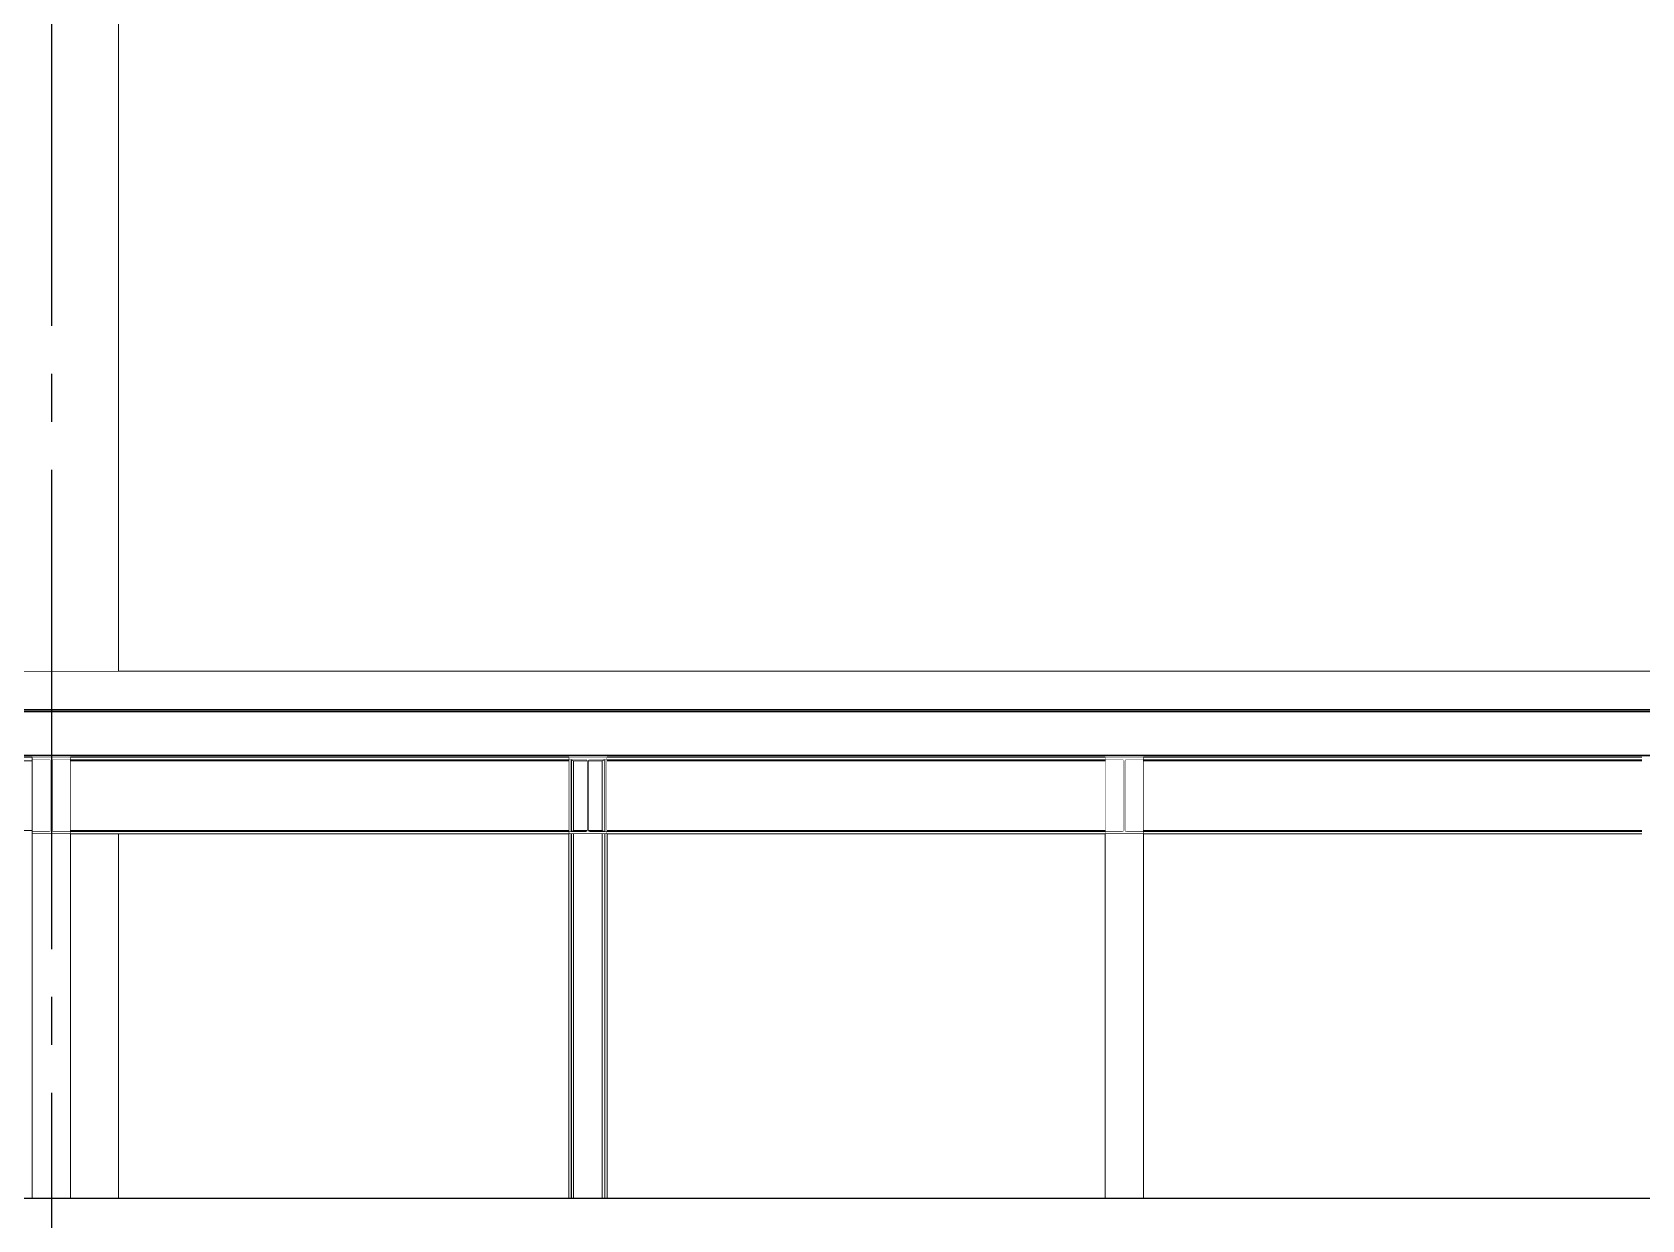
# Model space of a CAD drawing. Extents: x -3080 to 28500, y -1326 to 31609.
# Drawn here: x 17630 to 18470, y 27365 to 27984 of the extents above; entities that cross this region are included whole.
import ezdxf
from ezdxf.xclip import XClip

# ---------------------------------------------------------------- set-up
doc = ezdxf.new("R2010")
doc.units = 0
doc.header["$LTSCALE"] = 100
doc.header["$XCLIPFRAME"] = 2
doc.linetypes.add('188K-SM-07-F10-MECH-CR PIPE-Y2257103$0$X-S-FAB_SL ALL$0$COL-CEN-LIN', pattern=[3.25, 2.5, -0.25, 0.25, -0.25])
doc.linetypes.add('188K-SM-07-F10-MECH-CR PIPE-Y2257103$0$X-S-FAB_SL ALL$0$Wipeout_Contour', pattern=[1, 0, -1])
for name, color, linetype in [('0-xref', 8, 'Continuous'), ('188K-SM-07-F10-MECH-CR PIPE-Y2257103$0$X-S-FAB_SL ALL$0$ASP_1', 1, 'Continuous'), ('188K-SM-07-F10-MECH-CR PIPE-Y2257103$0$X-S-FAB_SL ALL$0$CCL', 15, '188K-SM-07-F10-MECH-CR PIPE-Y2257103$0$X-S-FAB_SL ALL$0$COL-CEN-LIN'), ('188K-SM-07-F10-MECH-CR PIPE-Y2257103$0$X-S-FAB_SL ALL$0$Hattch', 7, 'Continuous'), ('188K-SM-07-F10-MECH-CR PIPE-Y2257103$0$X-S-FAB_SL ALL$0$S-BEAM', 7, 'Continuous'), ('188K-SM-07-F10-MECH-CR PIPE-Y2257103$0$X-S-FAB_SL ALL$0$S-COL', 7, 'Continuous'), ('188K-SM-07-F10-MECH-CR PIPE-Y2257103$0$X-S-FAB_SL ALL$0$S-SLAB', 7, 'Continuous')]:
    doc.layers.add(name, color=color, linetype=linetype)

# ---------------------------------------------------------------- blocks, each defined once
blk = doc.blocks.new('188K-SM-07-F10-MECH-CR PIPE-Y2257103$0$X-S-FAB_SL ALL$0$剖面元素_222_3', base_point=(23061.26, -8263.06))
at = {"color": 254, "linetype": '188K-SM-07-F10-MECH-CR PIPE-Y2257103$0$X-S-FAB_SL ALL$0$Wipeout_Contour', "lineweight": 0, "ltscale": 329608.91504}
blk.add_wipeout([(40683.76, -6204.02), (40666.26, -6204.02), (40666.26, -6943.06), (40736.26, -6943.06), (40736.26, -6204.02), (40718.76, -6204.02), (40718.76, -6212.28), (40683.76, -6212.28)], dxfattribs=at).dxf.layer = '188K-SM-07-F10-MECH-CR PIPE-Y2257103$0$X-S-FAB_SL ALL$0$Hattch'
at = {"color": 254, "linetype": '188K-SM-07-F10-MECH-CR PIPE-Y2257103$0$X-S-FAB_SL ALL$0$Wipeout_Contour', "lineweight": 0, "ltscale": 165170.38748}
blk.add_wipeout([(40736.26, -6963.06), (40666.26, -6963.06), (40666.26, -6963.26), (40736.26, -6963.26)], dxfattribs=at).dxf.layer = '188K-SM-07-F10-MECH-CR PIPE-Y2257103$0$X-S-FAB_SL ALL$0$Hattch'
at = {"color": 254, "linetype": '188K-SM-07-F10-MECH-CR PIPE-Y2257103$0$X-S-FAB_SL ALL$0$Wipeout_Contour', "lineweight": 0, "ltscale": 165368.521659}
blk.add_wipeout([(40711.26, -7028.06), (40711.26, -7218.06), (40736.26, -7218.06), (40736.26, -7028.06)], dxfattribs=at).dxf.layer = '188K-SM-07-F10-MECH-CR PIPE-Y2257103$0$X-S-FAB_SL ALL$0$Hattch'
at = {"layer": '188K-SM-07-F10-MECH-CR PIPE-Y2257103$0$X-S-FAB_SL ALL$0$S-COL', "color": 8, "lineweight": 0}
for p, q in [((40736.26, -6943.06), (40736.26, -6204.02)), ((40736.26, -6963.26), (40736.26, -6963.06)), ((40736.26, -7218.06), (40736.26, -7028.06))]:
    blk.add_line(p, q, dxfattribs=at)
blk = doc.blocks.new('188K-SM-07-F10-MECH-CR PIPE-Y2257103$0$X-S-FAB_SL ALL$0$剖面元素_1319_3', base_point=(23061.26, -8263.06))
at = {"layer": '188K-SM-07-F10-MECH-CR PIPE-Y2257103$0$X-S-FAB_SL ALL$0$S-BEAM', "color": 2, "lineweight": 0}
for p, q in [((40691.26, -6988.06), (40691.26, -6989.36)), ((40711.26, -6988.06), (40691.26, -6988.06)), ((40711.26, -6988.06), (40711.26, -6989.36)), ((40691.26, -7026.76), (40691.26, -7028.06)), ((40711.26, -7028.06), (40691.26, -7028.06)), ((40711.26, -7026.76), (40711.26, -7028.06))]:
    blk.add_line(p, q, dxfattribs=at)
at = {"layer": '188K-SM-07-F10-MECH-CR PIPE-Y2257103$0$X-S-FAB_SL ALL$0$S-BEAM', "color": 2, "lineweight": 0, "flags": 128}
for points in [[(40700.69, -6989.54), (40700.26, -6989.36), (40691.26, -6989.36)], [(40700.69, -6989.54), (40700.86, -6989.96), (40700.86, -7026.16), (40700.69, -7026.59)], [(40701.84, -6989.54), (40701.66, -6989.96), (40701.66, -7026.16), (40701.84, -7026.59)], [(40711.26, -6989.36), (40702.26, -6989.36), (40701.84, -6989.54)], [(40700.69, -7026.59), (40700.26, -7026.76), (40691.26, -7026.76)], [(40701.84, -7026.59), (40702.26, -7026.76), (40711.26, -7026.76)]]:
    blk.add_lwpolyline(points, dxfattribs=at)
blk = doc.blocks.new('188K-SM-07-F10-MECH-CR PIPE-Y2257103$0$X-S-FAB_SL ALL$0$剖面元素_1321_3', base_point=(23061.26, -8263.06))
at = {"layer": '188K-SM-07-F10-MECH-CR PIPE-Y2257103$0$X-S-FAB_SL ALL$0$S-BEAM', "color": 2, "lineweight": 0}
for p, q in [((40971.26, -6988.06), (40971.26, -6989.36)), ((40991.26, -6988.06), (40971.26, -6988.06)), ((40991.26, -6988.06), (40991.26, -6989.36)), ((40971.26, -7026.76), (40971.26, -7028.06)), ((40991.26, -7028.06), (40971.26, -7028.06)), ((40991.26, -7026.76), (40991.26, -7028.06))]:
    blk.add_line(p, q, dxfattribs=at)
at = {"layer": '188K-SM-07-F10-MECH-CR PIPE-Y2257103$0$X-S-FAB_SL ALL$0$S-BEAM', "color": 2, "lineweight": 0, "flags": 128}
for points in [[(40980.69, -6989.54), (40980.26, -6989.36), (40971.26, -6989.36)], [(40980.69, -6989.54), (40980.86, -6989.96), (40980.86, -7026.16), (40980.69, -7026.59)], [(40981.84, -6989.54), (40981.66, -6989.96), (40981.66, -7026.16), (40981.84, -7026.59)], [(40991.26, -6989.36), (40982.26, -6989.36), (40981.84, -6989.54)], [(40980.69, -7026.59), (40980.26, -7026.76), (40971.26, -7026.76)], [(40981.84, -7026.59), (40982.26, -7026.76), (40991.26, -7026.76)]]:
    blk.add_lwpolyline(points, dxfattribs=at)
blk = doc.blocks.new('188K-SM-07-F10-MECH-CR PIPE-Y2257103$0$X-S-FAB_SL ALL$0$剖面元素_1322_3', base_point=(23061.26, -8263.06))
at = {"layer": '188K-SM-07-F10-MECH-CR PIPE-Y2257103$0$X-S-FAB_SL ALL$0$S-BEAM', "color": 2, "lineweight": 0}
for p, q in [((41251.26, -6988.06), (41251.26, -6989.36)), ((41271.26, -6988.06), (41251.26, -6988.06)), ((41271.26, -6988.06), (41271.26, -6989.36)), ((41251.26, -7026.76), (41251.26, -7028.06)), ((41271.26, -7028.06), (41251.26, -7028.06)), ((41271.26, -7026.76), (41271.26, -7028.06))]:
    blk.add_line(p, q, dxfattribs=at)
at = {"layer": '188K-SM-07-F10-MECH-CR PIPE-Y2257103$0$X-S-FAB_SL ALL$0$S-BEAM', "color": 2, "lineweight": 0, "flags": 128}
for points in [[(41260.69, -6989.54), (41260.26, -6989.36), (41251.26, -6989.36)], [(41260.69, -6989.54), (41260.86, -6989.96), (41260.86, -7026.16), (41260.69, -7026.59)], [(41261.84, -6989.54), (41261.66, -6989.96), (41261.66, -7026.16), (41261.84, -7026.59)], [(41271.26, -6989.36), (41262.26, -6989.36), (41261.84, -6989.54)], [(41260.69, -7026.59), (41260.26, -7026.76), (41251.26, -7026.76)], [(41261.84, -7026.59), (41262.26, -7026.76), (41271.26, -7026.76)]]:
    blk.add_lwpolyline(points, dxfattribs=at)
blk = doc.blocks.new('188K-SM-07-F10-MECH-CR PIPE-Y2257103$0$X-S-FAB_SL ALL$0$剖面元素_2101_3', base_point=(23061.26, -8263.06))
at = {"color": 254, "linetype": '188K-SM-07-F10-MECH-CR PIPE-Y2257103$0$X-S-FAB_SL ALL$0$Wipeout_Contour', "lineweight": 0, "ltscale": 166267.587516}
blk.add_wipeout([(40971.26, -6989.36), (40971.26, -7026.76), (40972.46, -7026.76), (40972.46, -6989.36)], dxfattribs=at).dxf.layer = '188K-SM-07-F10-MECH-CR PIPE-Y2257103$0$X-S-FAB_SL ALL$0$Hattch'
at = {"color": 254, "linetype": '188K-SM-07-F10-MECH-CR PIPE-Y2257103$0$X-S-FAB_SL ALL$0$Wipeout_Contour', "lineweight": 0, "ltscale": 166341.711506}
blk.add_wipeout([(40990.06, -7026.76), (40991.26, -7026.76), (40991.26, -6989.36), (40990.06, -6989.36)], dxfattribs=at).dxf.layer = '188K-SM-07-F10-MECH-CR PIPE-Y2257103$0$X-S-FAB_SL ALL$0$Hattch'
at = {"color": 254, "linetype": '188K-SM-07-F10-MECH-CR PIPE-Y2257103$0$X-S-FAB_SL ALL$0$Wipeout_Contour', "lineweight": 0, "ltscale": 166346.165773}
blk.add_wipeout([(40971.26, -7028.06), (40971.26, -7218.06), (40972.46, -7218.06), (40972.46, -7028.06)], dxfattribs=at).dxf.layer = '188K-SM-07-F10-MECH-CR PIPE-Y2257103$0$X-S-FAB_SL ALL$0$Hattch'
at = {"color": 254, "linetype": '188K-SM-07-F10-MECH-CR PIPE-Y2257103$0$X-S-FAB_SL ALL$0$Wipeout_Contour', "lineweight": 0, "ltscale": 166420.254775}
blk.add_wipeout([(40991.26, -7028.06), (40990.06, -7028.06), (40990.06, -7218.06), (40991.26, -7218.06)], dxfattribs=at).dxf.layer = '188K-SM-07-F10-MECH-CR PIPE-Y2257103$0$X-S-FAB_SL ALL$0$Hattch'
at = {"color": 254, "linetype": '188K-SM-07-F10-MECH-CR PIPE-Y2257103$0$X-S-FAB_SL ALL$0$Wipeout_Contour', "lineweight": 0, "ltscale": 166289.074491}
blk.add_wipeout([(40973.76, -6989.96), (40973.76, -7026.16), (40980.86, -7026.16), (40980.86, -6989.96)], dxfattribs=at).dxf.layer = '188K-SM-07-F10-MECH-CR PIPE-Y2257103$0$X-S-FAB_SL ALL$0$Hattch'
at = {"color": 254, "linetype": '188K-SM-07-F10-MECH-CR PIPE-Y2257103$0$X-S-FAB_SL ALL$0$Wipeout_Contour', "lineweight": 0, "ltscale": 166339.002477}
blk.add_wipeout([(40989.89, -7026.76), (40990.06, -7026.76), (40990.06, -6989.36), (40989.89, -6989.36)], dxfattribs=at).dxf.layer = '188K-SM-07-F10-MECH-CR PIPE-Y2257103$0$X-S-FAB_SL ALL$0$Hattch'
at = {"color": 254, "linetype": '188K-SM-07-F10-MECH-CR PIPE-Y2257103$0$X-S-FAB_SL ALL$0$Wipeout_Contour', "lineweight": 0, "ltscale": 166417.547024}
blk.add_wipeout([(40990.06, -7028.06), (40989.89, -7028.06), (40989.89, -7218.06), (40990.06, -7218.06)], dxfattribs=at).dxf.layer = '188K-SM-07-F10-MECH-CR PIPE-Y2257103$0$X-S-FAB_SL ALL$0$Hattch'
at = {"color": 254, "linetype": '188K-SM-07-F10-MECH-CR PIPE-Y2257103$0$X-S-FAB_SL ALL$0$Wipeout_Contour', "lineweight": 0, "ltscale": 332675.54773}
blk.add_wipeout([(40989.41, -7026.58), (40989.42, -7026.59), (40989.84, -7026.76), (40989.89, -7026.76), (40989.89, -6989.36), (40989.84, -6989.36), (40989.42, -6989.54), (40989.41, -6989.54)], dxfattribs=at).dxf.layer = '188K-SM-07-F10-MECH-CR PIPE-Y2257103$0$X-S-FAB_SL ALL$0$Hattch'
at = {"color": 254, "linetype": '188K-SM-07-F10-MECH-CR PIPE-Y2257103$0$X-S-FAB_SL ALL$0$Wipeout_Contour', "lineweight": 0, "ltscale": 166416.266219}
blk.add_wipeout([(40989.41, -7218.06), (40989.89, -7218.06), (40989.89, -7028.06), (40989.41, -7028.06)], dxfattribs=at).dxf.layer = '188K-SM-07-F10-MECH-CR PIPE-Y2257103$0$X-S-FAB_SL ALL$0$Hattch'
at = {"color": 254, "linetype": '188K-SM-07-F10-MECH-CR PIPE-Y2257103$0$X-S-FAB_SL ALL$0$Wipeout_Contour', "lineweight": 0, "ltscale": 166335.500936}
blk.add_wipeout([(40989.41, -6989.54), (40988.76, -6989.96), (40988.76, -7026.16), (40989.41, -7026.58)], dxfattribs=at).dxf.layer = '188K-SM-07-F10-MECH-CR PIPE-Y2257103$0$X-S-FAB_SL ALL$0$Hattch'
at = {"color": 254, "linetype": '188K-SM-07-F10-MECH-CR PIPE-Y2257103$0$X-S-FAB_SL ALL$0$Wipeout_Contour', "lineweight": 0, "ltscale": 166414.04781}
blk.add_wipeout([(40989.41, -7028.06), (40988.76, -7028.06), (40988.76, -7218.06), (40989.41, -7218.06)], dxfattribs=at).dxf.layer = '188K-SM-07-F10-MECH-CR PIPE-Y2257103$0$X-S-FAB_SL ALL$0$Hattch'
at = {"color": 254, "linetype": '188K-SM-07-F10-MECH-CR PIPE-Y2257103$0$X-S-FAB_SL ALL$0$Wipeout_Contour', "lineweight": 0, "ltscale": 166383.210278}
blk.add_wipeout([(40988.76, -7028.06), (40973.76, -7028.06), (40973.76, -7218.06), (40988.76, -7218.06)], dxfattribs=at).dxf.layer = '188K-SM-07-F10-MECH-CR PIPE-Y2257103$0$X-S-FAB_SL ALL$0$Hattch'
at = {"color": 254, "linetype": '188K-SM-07-F10-MECH-CR PIPE-Y2257103$0$X-S-FAB_SL ALL$0$Wipeout_Contour', "lineweight": 0, "ltscale": 166273.796652}
blk.add_wipeout([(40973.11, -6989.54), (40973.11, -7026.58), (40973.76, -7026.16), (40973.76, -6989.96)], dxfattribs=at).dxf.layer = '188K-SM-07-F10-MECH-CR PIPE-Y2257103$0$X-S-FAB_SL ALL$0$Hattch'
at = {"color": 254, "linetype": '188K-SM-07-F10-MECH-CR PIPE-Y2257103$0$X-S-FAB_SL ALL$0$Wipeout_Contour', "lineweight": 0, "ltscale": 166320.222334}
blk.add_wipeout([(40988.76, -6989.96), (40981.66, -6989.96), (40981.66, -7026.16), (40988.76, -7026.16)], dxfattribs=at).dxf.layer = '188K-SM-07-F10-MECH-CR PIPE-Y2257103$0$X-S-FAB_SL ALL$0$Hattch'
at = {"layer": '188K-SM-07-F10-MECH-CR PIPE-Y2257103$0$X-S-FAB_SL ALL$0$S-COL', "color": 8, "lineweight": 0}
for p, q in [((40988.76, -7026.16), (40988.76, -6989.96)), ((40990.06, -7026.76), (40990.06, -6989.36)), ((40991.26, -7026.76), (40991.26, -6989.36)), ((40988.76, -7218.06), (40988.76, -7028.06)), ((40990.06, -7218.06), (40990.06, -7028.06)), ((40991.26, -7218.06), (40991.26, -7028.06))]:
    blk.add_line(p, q, dxfattribs=at)
at = {"color": 254, "linetype": '188K-SM-07-F10-MECH-CR PIPE-Y2257103$0$X-S-FAB_SL ALL$0$Wipeout_Contour', "lineweight": 0, "ltscale": 166352.372653}
blk.add_wipeout([(40973.76, -7028.06), (40973.11, -7028.06), (40973.11, -7218.06), (40973.76, -7218.06)], dxfattribs=at).dxf.layer = '188K-SM-07-F10-MECH-CR PIPE-Y2257103$0$X-S-FAB_SL ALL$0$Hattch'
at = {"color": 254, "linetype": '188K-SM-07-F10-MECH-CR PIPE-Y2257103$0$X-S-FAB_SL ALL$0$Wipeout_Contour', "lineweight": 0, "ltscale": 332543.051013}
blk.add_wipeout([(40972.69, -6989.36), (40972.64, -6989.36), (40972.64, -7026.76), (40972.69, -7026.76), (40973.11, -7026.59), (40973.11, -7026.58), (40973.11, -6989.54), (40973.11, -6989.54)], dxfattribs=at).dxf.layer = '188K-SM-07-F10-MECH-CR PIPE-Y2257103$0$X-S-FAB_SL ALL$0$Hattch'
at = {"color": 254, "linetype": '188K-SM-07-F10-MECH-CR PIPE-Y2257103$0$X-S-FAB_SL ALL$0$Wipeout_Contour', "lineweight": 0, "ltscale": 166350.154267}
blk.add_wipeout([(40972.64, -7218.06), (40973.11, -7218.06), (40973.11, -7028.06), (40972.64, -7028.06)], dxfattribs=at).dxf.layer = '188K-SM-07-F10-MECH-CR PIPE-Y2257103$0$X-S-FAB_SL ALL$0$Hattch'
at = {"color": 254, "linetype": '188K-SM-07-F10-MECH-CR PIPE-Y2257103$0$X-S-FAB_SL ALL$0$Wipeout_Contour', "lineweight": 0, "ltscale": 166270.296507}
blk.add_wipeout([(40972.64, -6989.36), (40972.46, -6989.36), (40972.46, -7026.76), (40972.64, -7026.76)], dxfattribs=at).dxf.layer = '188K-SM-07-F10-MECH-CR PIPE-Y2257103$0$X-S-FAB_SL ALL$0$Hattch'
at = {"color": 254, "linetype": '188K-SM-07-F10-MECH-CR PIPE-Y2257103$0$X-S-FAB_SL ALL$0$Wipeout_Contour', "lineweight": 0, "ltscale": 166348.873484}
blk.add_wipeout([(40972.64, -7028.06), (40972.46, -7028.06), (40972.46, -7218.06), (40972.64, -7218.06)], dxfattribs=at).dxf.layer = '188K-SM-07-F10-MECH-CR PIPE-Y2257103$0$X-S-FAB_SL ALL$0$Hattch'
at = {"layer": '188K-SM-07-F10-MECH-CR PIPE-Y2257103$0$X-S-FAB_SL ALL$0$S-COL', "color": 8, "lineweight": 0}
for p, q in [((40971.26, -7026.76), (40971.26, -6989.36)), ((40972.46, -7026.76), (40972.46, -6989.36)), ((40973.76, -7026.16), (40973.76, -6989.96)), ((40971.26, -7218.06), (40971.26, -7028.06)), ((40972.46, -7218.06), (40972.46, -7028.06)), ((40973.76, -7218.06), (40973.76, -7028.06))]:
    blk.add_line(p, q, dxfattribs=at)
blk = doc.blocks.new('188K-SM-07-F10-MECH-CR PIPE-Y2257103$0$X-S-FAB_SL ALL$0$剖面元素_2102_3', base_point=(23061.26, -8263.06))
at = {"color": 254, "linetype": '188K-SM-07-F10-MECH-CR PIPE-Y2257103$0$X-S-FAB_SL ALL$0$Wipeout_Contour', "lineweight": 0, "ltscale": 334792.034735}
blk.add_wipeout([(41260.26, -6989.36), (41251.26, -6989.36), (41251.26, -7026.76), (41260.26, -7026.76), (41260.69, -7026.59), (41260.86, -7026.16), (41260.86, -6989.96), (41260.69, -6989.54)], dxfattribs=at).dxf.layer = '188K-SM-07-F10-MECH-CR PIPE-Y2257103$0$X-S-FAB_SL ALL$0$Hattch'
at = {"color": 254, "linetype": '188K-SM-07-F10-MECH-CR PIPE-Y2257103$0$X-S-FAB_SL ALL$0$Wipeout_Contour', "lineweight": 0, "ltscale": 167486.773412}
blk.add_wipeout([(41271.26, -7028.06), (41251.26, -7028.06), (41251.26, -7218.06), (41271.26, -7218.06)], dxfattribs=at).dxf.layer = '188K-SM-07-F10-MECH-CR PIPE-Y2257103$0$X-S-FAB_SL ALL$0$Hattch'
at = {"layer": '188K-SM-07-F10-MECH-CR PIPE-Y2257103$0$X-S-FAB_SL ALL$0$S-COL', "color": 8, "lineweight": 0}
for p, q in [((41251.26, -7026.76), (41251.26, -6989.36)), ((41251.26, -7218.06), (41251.26, -7028.06))]:
    blk.add_line(p, q, dxfattribs=at)
at = {"color": 254, "linetype": '188K-SM-07-F10-MECH-CR PIPE-Y2257103$0$X-S-FAB_SL ALL$0$Wipeout_Contour', "lineweight": 0, "ltscale": 334842.886188}
blk.add_wipeout([(41261.84, -6989.54), (41261.66, -6989.96), (41261.66, -7026.16), (41261.84, -7026.59), (41262.26, -7026.76), (41271.26, -7026.76), (41271.26, -6989.36), (41262.26, -6989.36)], dxfattribs=at).dxf.layer = '188K-SM-07-F10-MECH-CR PIPE-Y2257103$0$X-S-FAB_SL ALL$0$Hattch'
at = {"layer": '188K-SM-07-F10-MECH-CR PIPE-Y2257103$0$X-S-FAB_SL ALL$0$S-COL', "color": 8, "lineweight": 0}
for p, q in [((41271.26, -7026.76), (41271.26, -6989.36)), ((41271.26, -7218.06), (41271.26, -7028.06))]:
    blk.add_line(p, q, dxfattribs=at)
blk = doc.blocks.new('188K-SM-07-F10-MECH-CR PIPE-Y2257103$0$X-S-FAB_SL ALL$0$剖面元素_2104_3', base_point=(23061.26, -8263.06))
at = {"color": 254, "linetype": '188K-SM-07-F10-MECH-CR PIPE-Y2257103$0$X-S-FAB_SL ALL$0$Wipeout_Contour', "lineweight": 0, "ltscale": 165279.868451}
blk.add_wipeout([(40691.26, -7028.06), (40691.26, -7218.06), (40711.26, -7218.06), (40711.26, -7028.06)], dxfattribs=at).dxf.layer = '188K-SM-07-F10-MECH-CR PIPE-Y2257103$0$X-S-FAB_SL ALL$0$Hattch'
at = {"color": 254, "linetype": '188K-SM-07-F10-MECH-CR PIPE-Y2257103$0$X-S-FAB_SL ALL$0$Wipeout_Contour', "lineweight": 0, "ltscale": 330376.150172}
blk.add_wipeout([(40691.26, -7026.76), (40700.26, -7026.76), (40700.69, -7026.59), (40700.86, -7026.16), (40700.86, -6989.96), (40700.69, -6989.54), (40700.26, -6989.36), (40691.26, -6989.36)], dxfattribs=at).dxf.layer = '188K-SM-07-F10-MECH-CR PIPE-Y2257103$0$X-S-FAB_SL ALL$0$Hattch'
at = {"layer": '188K-SM-07-F10-MECH-CR PIPE-Y2257103$0$X-S-FAB_SL ALL$0$S-COL', "color": 8, "lineweight": 0}
for p, q in [((40691.26, -7026.76), (40691.26, -6989.36)), ((40691.26, -7218.06), (40691.26, -7028.06))]:
    blk.add_line(p, q, dxfattribs=at)
at = {"color": 254, "linetype": '188K-SM-07-F10-MECH-CR PIPE-Y2257103$0$X-S-FAB_SL ALL$0$Wipeout_Contour', "lineweight": 0, "ltscale": 330426.981884}
blk.add_wipeout([(40701.84, -6989.54), (40701.66, -6989.96), (40701.66, -7026.16), (40701.84, -7026.59), (40702.26, -7026.76), (40711.26, -7026.76), (40711.26, -6989.36), (40702.26, -6989.36)], dxfattribs=at).dxf.layer = '188K-SM-07-F10-MECH-CR PIPE-Y2257103$0$X-S-FAB_SL ALL$0$Hattch'
at = {"layer": '188K-SM-07-F10-MECH-CR PIPE-Y2257103$0$X-S-FAB_SL ALL$0$S-COL', "color": 8, "lineweight": 0}
for p, q in [((40711.26, -7026.76), (40711.26, -6989.36)), ((40711.26, -7218.06), (40711.26, -7028.06))]:
    blk.add_line(p, q, dxfattribs=at)
blk = doc.blocks.new('188K-SM-07-F10-MECH-CR PIPE-Y2257103$0$X-S-FAB_SL ALL$0$剖面元素_2189_3', base_point=(23061.26, -8263.06))
at = {"color": 254, "linetype": '188K-SM-07-F10-MECH-CR PIPE-Y2257103$0$X-S-FAB_SL ALL$0$Wipeout_Contour', "lineweight": 0, "ltscale": 168576.746401}
blk.add_wipeout([(38161.26, -6987.26), (38161.26, -6988.06), (44952.76, -6988.06), (44952.76, -6987.26)], dxfattribs=at).dxf.layer = '188K-SM-07-F10-MECH-CR PIPE-Y2257103$0$X-S-FAB_SL ALL$0$Hattch'
at = {"color": 254, "linetype": '188K-SM-07-F10-MECH-CR PIPE-Y2257103$0$X-S-FAB_SL ALL$0$Wipeout_Contour', "lineweight": 0, "ltscale": 168576.450104}
blk.add_wipeout([(38161.26, -6987.18), (38161.26, -6987.26), (44952.76, -6987.26), (44952.76, -6987.18)], dxfattribs=at).dxf.layer = '188K-SM-07-F10-MECH-CR PIPE-Y2257103$0$X-S-FAB_SL ALL$0$Hattch'
at = {"color": 254, "linetype": '188K-SM-07-F10-MECH-CR PIPE-Y2257103$0$X-S-FAB_SL ALL$0$Wipeout_Contour', "lineweight": 0, "ltscale": 168576.349998}
blk.add_wipeout([(38161.26, -6986.96), (38161.26, -6987.18), (44952.76, -6987.18), (44952.76, -6986.96)], dxfattribs=at).dxf.layer = '188K-SM-07-F10-MECH-CR PIPE-Y2257103$0$X-S-FAB_SL ALL$0$Hattch'
at = {"color": 254, "linetype": '188K-SM-07-F10-MECH-CR PIPE-Y2257103$0$X-S-FAB_SL ALL$0$Wipeout_Contour', "lineweight": 0, "ltscale": 168568.749907}
blk.add_wipeout([(38161.26, -6964.36), (38161.26, -6986.96), (44952.76, -6986.96), (44952.76, -6964.36)], dxfattribs=at).dxf.layer = '188K-SM-07-F10-MECH-CR PIPE-Y2257103$0$X-S-FAB_SL ALL$0$Hattch'
at = {"layer": '188K-SM-07-F10-MECH-CR PIPE-Y2257103$0$X-S-FAB_SL ALL$0$S-BEAM', "color": 8, "lineweight": 0}
for p, q in [((38161.26, -6986.96), (44952.76, -6986.96)), ((38161.26, -6987.26), (44952.76, -6987.26)), ((40431.26, -6988.06), (40691.26, -6988.06)), ((40711.26, -6988.06), (40971.26, -6988.06)), ((40991.26, -6988.06), (41251.26, -6988.06)), ((41271.26, -6988.06), (41531.26, -6988.06))]:
    blk.add_line(p, q, dxfattribs=at)
at = {"color": 254, "linetype": '188K-SM-07-F10-MECH-CR PIPE-Y2257103$0$X-S-FAB_SL ALL$0$Wipeout_Contour', "lineweight": 0, "ltscale": 168561.149864}
blk.add_wipeout([(38161.26, -6964.15), (38161.26, -6964.36), (44952.76, -6964.36), (44952.76, -6964.15)], dxfattribs=at).dxf.layer = '188K-SM-07-F10-MECH-CR PIPE-Y2257103$0$X-S-FAB_SL ALL$0$Hattch'
at = {"color": 254, "linetype": '188K-SM-07-F10-MECH-CR PIPE-Y2257103$0$X-S-FAB_SL ALL$0$Wipeout_Contour', "lineweight": 0, "ltscale": 168561.050075}
blk.add_wipeout([(38161.26, -6964.06), (38161.26, -6964.15), (44952.76, -6964.15), (44952.76, -6964.06)], dxfattribs=at).dxf.layer = '188K-SM-07-F10-MECH-CR PIPE-Y2257103$0$X-S-FAB_SL ALL$0$Hattch'
at = {"color": 254, "linetype": '188K-SM-07-F10-MECH-CR PIPE-Y2257103$0$X-S-FAB_SL ALL$0$Wipeout_Contour', "lineweight": 0, "ltscale": 168560.754769}
blk.add_wipeout([(38161.26, -6963.26), (38161.26, -6964.06), (44952.76, -6964.06), (44952.76, -6963.26)], dxfattribs=at).dxf.layer = '188K-SM-07-F10-MECH-CR PIPE-Y2257103$0$X-S-FAB_SL ALL$0$Hattch'
at = {"layer": '188K-SM-07-F10-MECH-CR PIPE-Y2257103$0$X-S-FAB_SL ALL$0$S-BEAM', "color": 8, "lineweight": 0}
for p, q in [((38161.26, -6963.26), (44952.76, -6963.26)), ((38161.26, -6964.06), (44952.76, -6964.06)), ((38161.26, -6964.36), (44952.76, -6964.36))]:
    blk.add_line(p, q, dxfattribs=at)
blk = doc.blocks.new('188K-SM-07-F10-MECH-CR PIPE-Y2257103$0$X-S-FAB_SL ALL$0$A$C2e9ab586')
at = {"layer": '188K-SM-07-F10-MECH-CR PIPE-Y2257103$0$X-S-FAB_SL ALL$0$S-SLAB', "color": 15, "lineweight": 0}
for p, q in [((-4556.39, 1605), (-10511.39, 1605)), ((-4556.39, 1585), (-10511.39, 1585))]:
    blk.add_line(p, q, dxfattribs=at)
at = {"layer": '188K-SM-07-F10-MECH-CR PIPE-Y2257103$0$X-S-FAB_SL ALL$0$S-BEAM', "lineweight": 0}
for name in ['188K-SM-07-F10-MECH-CR PIPE-Y2257103$0$X-S-FAB_SL ALL$0$剖面元素_1321_3', '188K-SM-07-F10-MECH-CR PIPE-Y2257103$0$X-S-FAB_SL ALL$0$剖面元素_1322_3']:
    blk.add_blockref(name, (-28106.39, 285), dxfattribs=at)
at = {"layer": '188K-SM-07-F10-MECH-CR PIPE-Y2257103$0$X-S-FAB_SL ALL$0$S-COL', "lineweight": 0}
for name in ['188K-SM-07-F10-MECH-CR PIPE-Y2257103$0$X-S-FAB_SL ALL$0$剖面元素_222_3', '188K-SM-07-F10-MECH-CR PIPE-Y2257103$0$X-S-FAB_SL ALL$0$剖面元素_2101_3', '188K-SM-07-F10-MECH-CR PIPE-Y2257103$0$X-S-FAB_SL ALL$0$剖面元素_2102_3']:
    blk.add_blockref(name, (-28106.39, 285), dxfattribs=at)
at = {"layer": '188K-SM-07-F10-MECH-CR PIPE-Y2257103$0$X-S-FAB_SL ALL$0$S-BEAM', "lineweight": 0}
blk.add_blockref('188K-SM-07-F10-MECH-CR PIPE-Y2257103$0$X-S-FAB_SL ALL$0$剖面元素_1319_3', (-28106.39, 285), dxfattribs=at)
at = {"color": 254, "linetype": '188K-SM-07-F10-MECH-CR PIPE-Y2257103$0$X-S-FAB_SL ALL$0$Wipeout_Contour', "lineweight": 0, "ltscale": 166843.684697}
blk.add_wipeout([(-9916.39, 1560), (-10176.39, 1560), (-10176.39, 1558.7), (-9916.39, 1558.7)], dxfattribs=at).dxf.layer = '188K-SM-07-F10-MECH-CR PIPE-Y2257103$0$X-S-FAB_SL ALL$0$Hattch'
at = {"color": 254, "linetype": '188K-SM-07-F10-MECH-CR PIPE-Y2257103$0$X-S-FAB_SL ALL$0$Wipeout_Contour', "lineweight": 0, "ltscale": 167947.956059}
blk.add_wipeout([(-9896.39, 1558.7), (-9636.39, 1558.7), (-9636.39, 1560), (-9896.39, 1560)], dxfattribs=at).dxf.layer = '188K-SM-07-F10-MECH-CR PIPE-Y2257103$0$X-S-FAB_SL ALL$0$Hattch'
at = {"color": 254, "linetype": '188K-SM-07-F10-MECH-CR PIPE-Y2257103$0$X-S-FAB_SL ALL$0$Wipeout_Contour', "lineweight": 0, "ltscale": 166869.691655}
blk.add_wipeout([(-9916.39, 1521.3), (-10176.39, 1521.3), (-10176.39, 1520), (-9916.39, 1520)], dxfattribs=at).dxf.layer = '188K-SM-07-F10-MECH-CR PIPE-Y2257103$0$X-S-FAB_SL ALL$0$Hattch'
at = {"layer": '188K-SM-07-F10-MECH-CR PIPE-Y2257103$0$X-S-FAB_SL ALL$0$S-COL', "lineweight": 0}
blk.add_blockref('188K-SM-07-F10-MECH-CR PIPE-Y2257103$0$X-S-FAB_SL ALL$0$剖面元素_2104_3', (-28106.39, 285), dxfattribs=at)
at = {"color": 254, "linetype": '188K-SM-07-F10-MECH-CR PIPE-Y2257103$0$X-S-FAB_SL ALL$0$Wipeout_Contour', "lineweight": 0, "ltscale": 167948.447337}
blk.add_wipeout([(-9896.39, 1558.52), (-9636.39, 1558.52), (-9636.39, 1558.7), (-9896.39, 1558.7)], dxfattribs=at).dxf.layer = '188K-SM-07-F10-MECH-CR PIPE-Y2257103$0$X-S-FAB_SL ALL$0$Hattch'
at = {"color": 254, "linetype": '188K-SM-07-F10-MECH-CR PIPE-Y2257103$0$X-S-FAB_SL ALL$0$Wipeout_Contour', "lineweight": 0, "ltscale": 166869.194466}
blk.add_wipeout([(-9916.39, 1521.48), (-10176.39, 1521.48), (-10176.39, 1521.3), (-9916.39, 1521.3)], dxfattribs=at).dxf.layer = '188K-SM-07-F10-MECH-CR PIPE-Y2257103$0$X-S-FAB_SL ALL$0$Hattch'
at = {"layer": '188K-SM-07-F10-MECH-CR PIPE-Y2257103$0$X-S-FAB_SL ALL$0$S-BEAM', "color": 8, "lineweight": 0}
for p, q in [((-10476.39, 1558.1), (-10736.39, 1558.1)), ((-10476.39, 1521.9), (-10736.39, 1521.9))]:
    blk.add_line(p, q, dxfattribs=at)
at = {"color": 254, "linetype": '188K-SM-07-F10-MECH-CR PIPE-Y2257103$0$X-S-FAB_SL ALL$0$Wipeout_Contour', "lineweight": 0, "ltscale": 165739.624424}
blk.add_wipeout([(-10456.39, 1558.7), (-10196.39, 1558.7), (-10196.39, 1560), (-10456.39, 1560)], dxfattribs=at).dxf.layer = '188K-SM-07-F10-MECH-CR PIPE-Y2257103$0$X-S-FAB_SL ALL$0$Hattch'
at = {"color": 254, "linetype": '188K-SM-07-F10-MECH-CR PIPE-Y2257103$0$X-S-FAB_SL ALL$0$Wipeout_Contour', "lineweight": 0, "ltscale": 167948.647107}
blk.add_wipeout([(-9636.39, 1558.52), (-9896.39, 1558.52), (-9896.39, 1558.1), (-9636.39, 1558.1)], dxfattribs=at).dxf.layer = '188K-SM-07-F10-MECH-CR PIPE-Y2257103$0$X-S-FAB_SL ALL$0$Hattch'
at = {"color": 254, "linetype": '188K-SM-07-F10-MECH-CR PIPE-Y2257103$0$X-S-FAB_SL ALL$0$Wipeout_Contour', "lineweight": 0, "ltscale": 166868.99235}
blk.add_wipeout([(-10176.39, 1521.9), (-10176.39, 1521.48), (-9916.39, 1521.48), (-9916.39, 1521.9)], dxfattribs=at).dxf.layer = '188K-SM-07-F10-MECH-CR PIPE-Y2257103$0$X-S-FAB_SL ALL$0$Hattch'
at = {"color": 254, "linetype": '188K-SM-07-F10-MECH-CR PIPE-Y2257103$0$X-S-FAB_SL ALL$0$Wipeout_Contour', "lineweight": 0, "ltscale": 165740.122247}
blk.add_wipeout([(-10456.39, 1558.7), (-10456.39, 1558.52), (-10196.39, 1558.52), (-10196.39, 1558.7)], dxfattribs=at).dxf.layer = '188K-SM-07-F10-MECH-CR PIPE-Y2257103$0$X-S-FAB_SL ALL$0$Hattch'
at = {"color": 254, "linetype": '188K-SM-07-F10-MECH-CR PIPE-Y2257103$0$X-S-FAB_SL ALL$0$Wipeout_Contour', "lineweight": 0, "ltscale": 166856.686112}
blk.add_wipeout([(-10176.39, 1558.1), (-10176.39, 1521.9), (-9916.39, 1521.9), (-9916.39, 1558.1)], dxfattribs=at).dxf.layer = '188K-SM-07-F10-MECH-CR PIPE-Y2257103$0$X-S-FAB_SL ALL$0$Hattch'
at = {"color": 254, "linetype": '188K-SM-07-F10-MECH-CR PIPE-Y2257103$0$X-S-FAB_SL ALL$0$Wipeout_Contour', "lineweight": 0, "ltscale": 167960.872001}
blk.add_wipeout([(-9636.39, 1558.1), (-9896.39, 1558.1), (-9896.39, 1521.9), (-9636.39, 1521.9)], dxfattribs=at).dxf.layer = '188K-SM-07-F10-MECH-CR PIPE-Y2257103$0$X-S-FAB_SL ALL$0$Hattch'
at = {"layer": '188K-SM-07-F10-MECH-CR PIPE-Y2257103$0$X-S-FAB_SL ALL$0$S-BEAM', "color": 8, "lineweight": 0}
for p, q in [((-9636.39, 1558.7), (-9896.39, 1558.7)), ((-9636.39, 1558.1), (-9896.39, 1558.1))]:
    blk.add_line(p, q, dxfattribs=at)
at = {"color": 254, "linetype": '188K-SM-07-F10-MECH-CR PIPE-Y2257103$0$X-S-FAB_SL ALL$0$Wipeout_Contour', "lineweight": 0, "ltscale": 165740.324677}
blk.add_wipeout([(-10456.39, 1558.52), (-10456.39, 1558.1), (-10196.39, 1558.1), (-10196.39, 1558.52)], dxfattribs=at).dxf.layer = '188K-SM-07-F10-MECH-CR PIPE-Y2257103$0$X-S-FAB_SL ALL$0$Hattch'
at = {"color": 254, "linetype": '188K-SM-07-F10-MECH-CR PIPE-Y2257103$0$X-S-FAB_SL ALL$0$Wipeout_Contour', "lineweight": 0, "ltscale": 166844.380314}
blk.add_wipeout([(-10176.39, 1558.52), (-10176.39, 1558.1), (-9916.39, 1558.1), (-9916.39, 1558.52)], dxfattribs=at).dxf.layer = '188K-SM-07-F10-MECH-CR PIPE-Y2257103$0$X-S-FAB_SL ALL$0$Hattch'
at = {"color": 254, "linetype": '188K-SM-07-F10-MECH-CR PIPE-Y2257103$0$X-S-FAB_SL ALL$0$Wipeout_Contour', "lineweight": 0, "ltscale": 167973.097336}
blk.add_wipeout([(-9896.39, 1521.48), (-9636.39, 1521.48), (-9636.39, 1521.9), (-9896.39, 1521.9)], dxfattribs=at).dxf.layer = '188K-SM-07-F10-MECH-CR PIPE-Y2257103$0$X-S-FAB_SL ALL$0$Hattch'
at = {"color": 254, "linetype": '188K-SM-07-F10-MECH-CR PIPE-Y2257103$0$X-S-FAB_SL ALL$0$Wipeout_Contour', "lineweight": 0, "ltscale": 165752.712438}
blk.add_wipeout([(-10456.39, 1558.1), (-10456.39, 1521.9), (-10196.39, 1521.9), (-10196.39, 1558.1)], dxfattribs=at).dxf.layer = '188K-SM-07-F10-MECH-CR PIPE-Y2257103$0$X-S-FAB_SL ALL$0$Hattch'
at = {"color": 254, "linetype": '188K-SM-07-F10-MECH-CR PIPE-Y2257103$0$X-S-FAB_SL ALL$0$Wipeout_Contour', "lineweight": 0, "ltscale": 166844.179223}
blk.add_wipeout([(-9916.39, 1558.7), (-10176.39, 1558.7), (-10176.39, 1558.52), (-9916.39, 1558.52)], dxfattribs=at).dxf.layer = '188K-SM-07-F10-MECH-CR PIPE-Y2257103$0$X-S-FAB_SL ALL$0$Hattch'
at = {"color": 254, "linetype": '188K-SM-07-F10-MECH-CR PIPE-Y2257103$0$X-S-FAB_SL ALL$0$Wipeout_Contour', "lineweight": 0, "ltscale": 167973.298125}
blk.add_wipeout([(-9896.39, 1521.48), (-9896.39, 1521.3), (-9636.39, 1521.3), (-9636.39, 1521.48)], dxfattribs=at).dxf.layer = '188K-SM-07-F10-MECH-CR PIPE-Y2257103$0$X-S-FAB_SL ALL$0$Hattch'
at = {"color": 254, "linetype": '188K-SM-07-F10-MECH-CR PIPE-Y2257103$0$X-S-FAB_SL ALL$0$Wipeout_Contour', "lineweight": 0, "ltscale": 166274.057536}
blk.add_wipeout([(-10187.39, 1558.7), (-10194.96, 1558.7), (-10194.54, 1558.52), (-10186.96, 1558.52)], dxfattribs=at).dxf.layer = '188K-SM-07-F10-MECH-CR PIPE-Y2257103$0$X-S-FAB_SL ALL$0$Hattch'
at = {"color": 254, "linetype": '188K-SM-07-F10-MECH-CR PIPE-Y2257103$0$X-S-FAB_SL ALL$0$Wipeout_Contour', "lineweight": 0, "ltscale": 165765.100642}
blk.add_wipeout([(-10456.39, 1521.9), (-10456.39, 1521.48), (-10196.39, 1521.48), (-10196.39, 1521.9)], dxfattribs=at).dxf.layer = '188K-SM-07-F10-MECH-CR PIPE-Y2257103$0$X-S-FAB_SL ALL$0$Hattch'
at = {"color": 254, "linetype": '188K-SM-07-F10-MECH-CR PIPE-Y2257103$0$X-S-FAB_SL ALL$0$Wipeout_Contour', "lineweight": 0, "ltscale": 167973.792043}
blk.add_wipeout([(-9896.39, 1520), (-9636.39, 1520), (-9636.39, 1521.3), (-9896.39, 1521.3)], dxfattribs=at).dxf.layer = '188K-SM-07-F10-MECH-CR PIPE-Y2257103$0$X-S-FAB_SL ALL$0$Hattch'
at = {"layer": '188K-SM-07-F10-MECH-CR PIPE-Y2257103$0$X-S-FAB_SL ALL$0$S-BEAM', "color": 8, "lineweight": 0}
for p, q in [((-9636.39, 1521.9), (-9896.39, 1521.9)), ((-9636.39, 1521.3), (-9896.39, 1521.3)), ((-9636.39, 1520), (-9896.39, 1520))]:
    blk.add_line(p, q, dxfattribs=at)
at = {"color": 254, "linetype": '188K-SM-07-F10-MECH-CR PIPE-Y2257103$0$X-S-FAB_SL ALL$0$Wipeout_Contour', "lineweight": 0, "ltscale": 166310.142749}
blk.add_wipeout([(-10185.39, 1558.7), (-10185.81, 1558.52), (-10178.23, 1558.52), (-10177.81, 1558.7)], dxfattribs=at).dxf.layer = '188K-SM-07-F10-MECH-CR PIPE-Y2257103$0$X-S-FAB_SL ALL$0$Hattch'
at = {"color": 254, "linetype": '188K-SM-07-F10-MECH-CR PIPE-Y2257103$0$X-S-FAB_SL ALL$0$Wipeout_Contour', "lineweight": 0, "ltscale": 165765.304107}
blk.add_wipeout([(-10456.39, 1521.3), (-10196.39, 1521.3), (-10196.39, 1521.48), (-10456.39, 1521.48)], dxfattribs=at).dxf.layer = '188K-SM-07-F10-MECH-CR PIPE-Y2257103$0$X-S-FAB_SL ALL$0$Hattch'
at = {"color": 254, "linetype": '188K-SM-07-F10-MECH-CR PIPE-Y2257103$0$X-S-FAB_SL ALL$0$Wipeout_Contour', "lineweight": 0, "ltscale": 207841.267336}
blk.add_wipeout([(-10194.54, 1558.52), (-10194.54, 1558.52), (-10193.89, 1558.1), (-10186.79, 1558.1), (-10186.96, 1558.52)], dxfattribs=at).dxf.layer = '188K-SM-07-F10-MECH-CR PIPE-Y2257103$0$X-S-FAB_SL ALL$0$Hattch'
at = {"color": 254, "linetype": '188K-SM-07-F10-MECH-CR PIPE-Y2257103$0$X-S-FAB_SL ALL$0$Wipeout_Contour', "lineweight": 0, "ltscale": 165765.804601}
blk.add_wipeout([(-10456.39, 1521.3), (-10456.39, 1520), (-10196.39, 1520), (-10196.39, 1521.3)], dxfattribs=at).dxf.layer = '188K-SM-07-F10-MECH-CR PIPE-Y2257103$0$X-S-FAB_SL ALL$0$Hattch'
at = {"layer": '188K-SM-07-F10-MECH-CR PIPE-Y2257103$0$X-S-FAB_SL ALL$0$S-BEAM', "color": 8, "lineweight": 0}
for p, q in [((-10196.39, 1558.7), (-10456.39, 1558.7)), ((-10196.39, 1558.1), (-10456.39, 1558.1)), ((-10194.54, 1558.52), (-10194.96, 1558.7)), ((-10194.54, 1558.52), (-10193.89, 1558.1))]:
    blk.add_line(p, q, dxfattribs=at)
at = {"color": 254, "linetype": '188K-SM-07-F10-MECH-CR PIPE-Y2257103$0$X-S-FAB_SL ALL$0$Wipeout_Contour', "lineweight": 0, "ltscale": 207889.252215}
blk.add_wipeout([(-10185.99, 1558.1), (-10178.89, 1558.1), (-10178.24, 1558.52), (-10178.23, 1558.52), (-10185.81, 1558.52)], dxfattribs=at).dxf.layer = '188K-SM-07-F10-MECH-CR PIPE-Y2257103$0$X-S-FAB_SL ALL$0$Hattch'
at = {"color": 254, "linetype": '188K-SM-07-F10-MECH-CR PIPE-Y2257103$0$X-S-FAB_SL ALL$0$Wipeout_Contour', "lineweight": 0, "ltscale": 166299.158297}
blk.add_wipeout([(-10194.54, 1521.48), (-10194.96, 1521.3), (-10187.39, 1521.3), (-10186.96, 1521.48)], dxfattribs=at).dxf.layer = '188K-SM-07-F10-MECH-CR PIPE-Y2257103$0$X-S-FAB_SL ALL$0$Hattch'
at = {"layer": '188K-SM-07-F10-MECH-CR PIPE-Y2257103$0$X-S-FAB_SL ALL$0$S-BEAM', "color": 8, "lineweight": 0}
for p, q in [((-10193.89, 1558.1), (-10186.79, 1558.1)), ((-10185.99, 1558.1), (-10178.89, 1558.1)), ((-10178.89, 1558.1), (-10178.24, 1558.52)), ((-10177.81, 1558.7), (-10178.23, 1558.52)), ((-9916.39, 1558.7), (-10176.39, 1558.7)), ((-9916.39, 1558.1), (-10176.39, 1558.1))]:
    blk.add_line(p, q, dxfattribs=at)
at = {"color": 254, "linetype": '188K-SM-07-F10-MECH-CR PIPE-Y2257103$0$X-S-FAB_SL ALL$0$Wipeout_Contour', "lineweight": 0, "ltscale": 166335.238064}
blk.add_wipeout([(-10185.81, 1521.48), (-10185.39, 1521.3), (-10177.81, 1521.3), (-10178.23, 1521.48)], dxfattribs=at).dxf.layer = '188K-SM-07-F10-MECH-CR PIPE-Y2257103$0$X-S-FAB_SL ALL$0$Hattch'
at = {"layer": '188K-SM-07-F10-MECH-CR PIPE-Y2257103$0$X-S-FAB_SL ALL$0$S-BEAM', "lineweight": 0}
blk.add_blockref('188K-SM-07-F10-MECH-CR PIPE-Y2257103$0$X-S-FAB_SL ALL$0$剖面元素_2189_3', (-28106.39, 285), dxfattribs=at)
at = {"color": 254, "linetype": '188K-SM-07-F10-MECH-CR PIPE-Y2257103$0$X-S-FAB_SL ALL$0$Wipeout_Contour', "lineweight": 0, "ltscale": 207872.373597}
blk.add_wipeout([(-10194.54, 1521.48), (-10194.54, 1521.48), (-10186.96, 1521.48), (-10186.79, 1521.9), (-10193.89, 1521.9)], dxfattribs=at).dxf.layer = '188K-SM-07-F10-MECH-CR PIPE-Y2257103$0$X-S-FAB_SL ALL$0$Hattch'
at = {"layer": '188K-SM-07-F10-MECH-CR PIPE-Y2257103$0$X-S-FAB_SL ALL$0$S-BEAM', "color": 8, "lineweight": 0}
for p, q in [((-10196.39, 1521.9), (-10456.39, 1521.9)), ((-10196.39, 1521.3), (-10456.39, 1521.3)), ((-10194.54, 1521.48), (-10194.96, 1521.3)), ((-10193.89, 1521.9), (-10194.54, 1521.48)), ((-10196.39, 1520), (-10456.39, 1520))]:
    blk.add_line(p, q, dxfattribs=at)
at = {"color": 254, "linetype": '188K-SM-07-F10-MECH-CR PIPE-Y2257103$0$X-S-FAB_SL ALL$0$Wipeout_Contour', "lineweight": 0, "ltscale": 207920.351264}
blk.add_wipeout([(-10178.89, 1521.9), (-10185.99, 1521.9), (-10185.81, 1521.48), (-10178.23, 1521.48), (-10178.24, 1521.48)], dxfattribs=at).dxf.layer = '188K-SM-07-F10-MECH-CR PIPE-Y2257103$0$X-S-FAB_SL ALL$0$Hattch'
at = {"layer": '188K-SM-07-F10-MECH-CR PIPE-Y2257103$0$X-S-FAB_SL ALL$0$S-BEAM', "color": 8, "lineweight": 0}
for p, q in [((-10186.79, 1521.9), (-10193.89, 1521.9)), ((-10178.89, 1521.9), (-10185.99, 1521.9)), ((-10178.24, 1521.48), (-10178.89, 1521.9)), ((-10177.81, 1521.3), (-10178.23, 1521.48)), ((-9916.39, 1521.9), (-10176.39, 1521.9)), ((-9916.39, 1521.3), (-10176.39, 1521.3)), ((-9916.39, 1520), (-10176.39, 1520))]:
    blk.add_line(p, q, dxfattribs=at)
blk = doc.blocks.new('188K-SM-07-F10-MECH-CR PIPE-Y2257103$0$X-S-FAB_SL ALL$0$A$Ceb448ab1')
at = {"layer": '188K-SM-07-F10-MECH-CR PIPE-Y2257103$0$X-S-FAB_SL ALL$0$CCL'}
blk.add_line((17640, 3600), (17640, 0), dxfattribs=at)
blk = doc.blocks.new('188K-SM-07-F10-MECH-CR PIPE-Y2257103$0$X-S-FAB_SL ALL')
at = {"layer": '188K-SM-07-F10-MECH-CR PIPE-Y2257103$0$X-S-FAB_SL ALL$0$ASP_1'}
blk.add_blockref('188K-SM-07-F10-MECH-CR PIPE-Y2257103$0$X-S-FAB_SL ALL$0$A$C2e9ab586', (23632.864, -73288.977), dxfattribs=at)
blk.add_line((-2728.521, -71958.977), (19076.479, -71958.977), dxfattribs=at)
at = {"layer": '188K-SM-07-F10-MECH-CR PIPE-Y2257103$0$X-S-FAB_SL ALL$0$CCL'}
blk.add_blockref('188K-SM-07-F10-MECH-CR PIPE-Y2257103$0$X-S-FAB_SL ALL$0$A$Ceb448ab1', (-4473.521, -73553.977), dxfattribs=at)
blk = doc.blocks.new('188K-SM-07-F10-MECH-CR PIPE-Y2257103')
ref = blk.add_blockref('188K-SM-07-F10-MECH-CR PIPE-Y2257103$0$X-S-FAB_SL ALL', (4473.521, 99334.763))
XClip(ref).set_block_clipping_path([(-7553.4648570136, -75341.9369645483), (24026.2025623869, -67725.7696244382)])

msp = doc.modelspace()

# ---------------------------------------------------------------- block references
at = {"layer": '0-xref'}
msp.add_blockref('188K-SM-07-F10-MECH-CR PIPE-Y2257103', (0, 0), dxfattribs=at)

doc.saveas('drawing.dxf')
